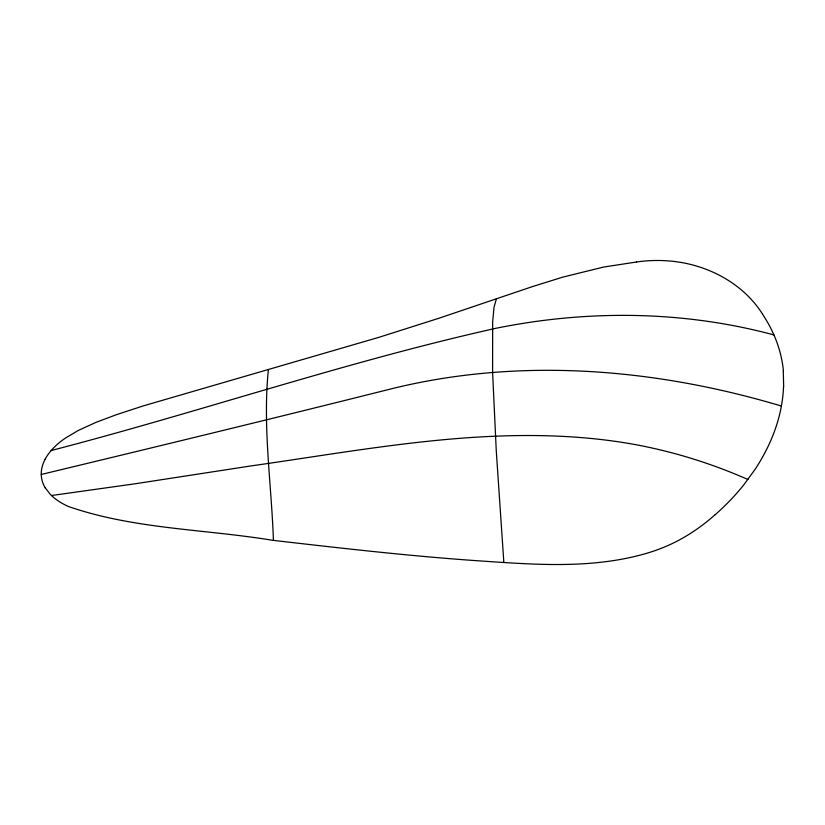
<?xml version="1.0" encoding="UTF-8"?>
<svg xmlns="http://www.w3.org/2000/svg" width="825" height="825" viewBox="0 0 825 825"><rect width="100%" height="100%" fill="white"/><g stroke="black" fill="none" stroke-linecap="round" stroke-linejoin="round"><path stroke-width="1.24" d="M783.667 386.533L783.276 370.879M496.382 298.918L494.051 307.137L492.659 321.946L492.597 372.23L496.258 450.636L503.848 562.516M45.169 459.133L46.984 456.07A85.15 50.531 -7.3 0 1 65.856 437.807L78.313 430.444L95.813 422.441L116.789 414.552L143.705 405.776L378.809 337.363L439.055 318.202L532.208 286.677L562.671 277.159L603.508 267.073L636.467 262.01M715.213 514.645C698.373 529.609 679.027 541.942 657.783 549.636A115.83 68.733 -7.3 0 1 644.531 553.915C589.452 569.456 531.548 564.382 475.241 560.598C407.478 555.823 339.972 548.058 272.498 540.282C204.734 529.093 133.846 529.207 68.465 506.509A84.315 50.036 -7.3 0 1 50.418 494.495L45.21 487.792M51.171 450.522C200.032 411.974 345.819 361.752 495.98 328.278C587.678 309.664 683.358 310.582 773.922 334.919M41.25 474.468C158.555 446.232 275.818 417.842 392.834 388.451C520.864 357.122 656.019 368.569 781.44 406.055M51.511 495.526L135.661 483.698L251.12 465.908C372.828 448.666 496.485 423.545 619.596 441.983A373.117 295.752 9.3 0 1 651.657 447.923C684.698 455.204 716.987 465.857 747.945 479.5M762.609 314.222C742.211 281.923 704.818 263.247 667.291 260.834A88.595 52.573 -7.3 0 0 636.467 261.989M268.403 369.517C262.556 426.205 271.446 483.687 273.436 540.396M715.244 514.656A318.007 188.708 -7.3 0 0 744.047 484.522L755.318 469.002A373.168 221.44 -7.3 0 0 783.544 386.533M762.527 314.243A329.257 195.381 -7.3 0 1 783.42 370.858M45.158 487.802A74.745 44.354 -7.3 0 1 45.21 459.143"/></g></svg>
